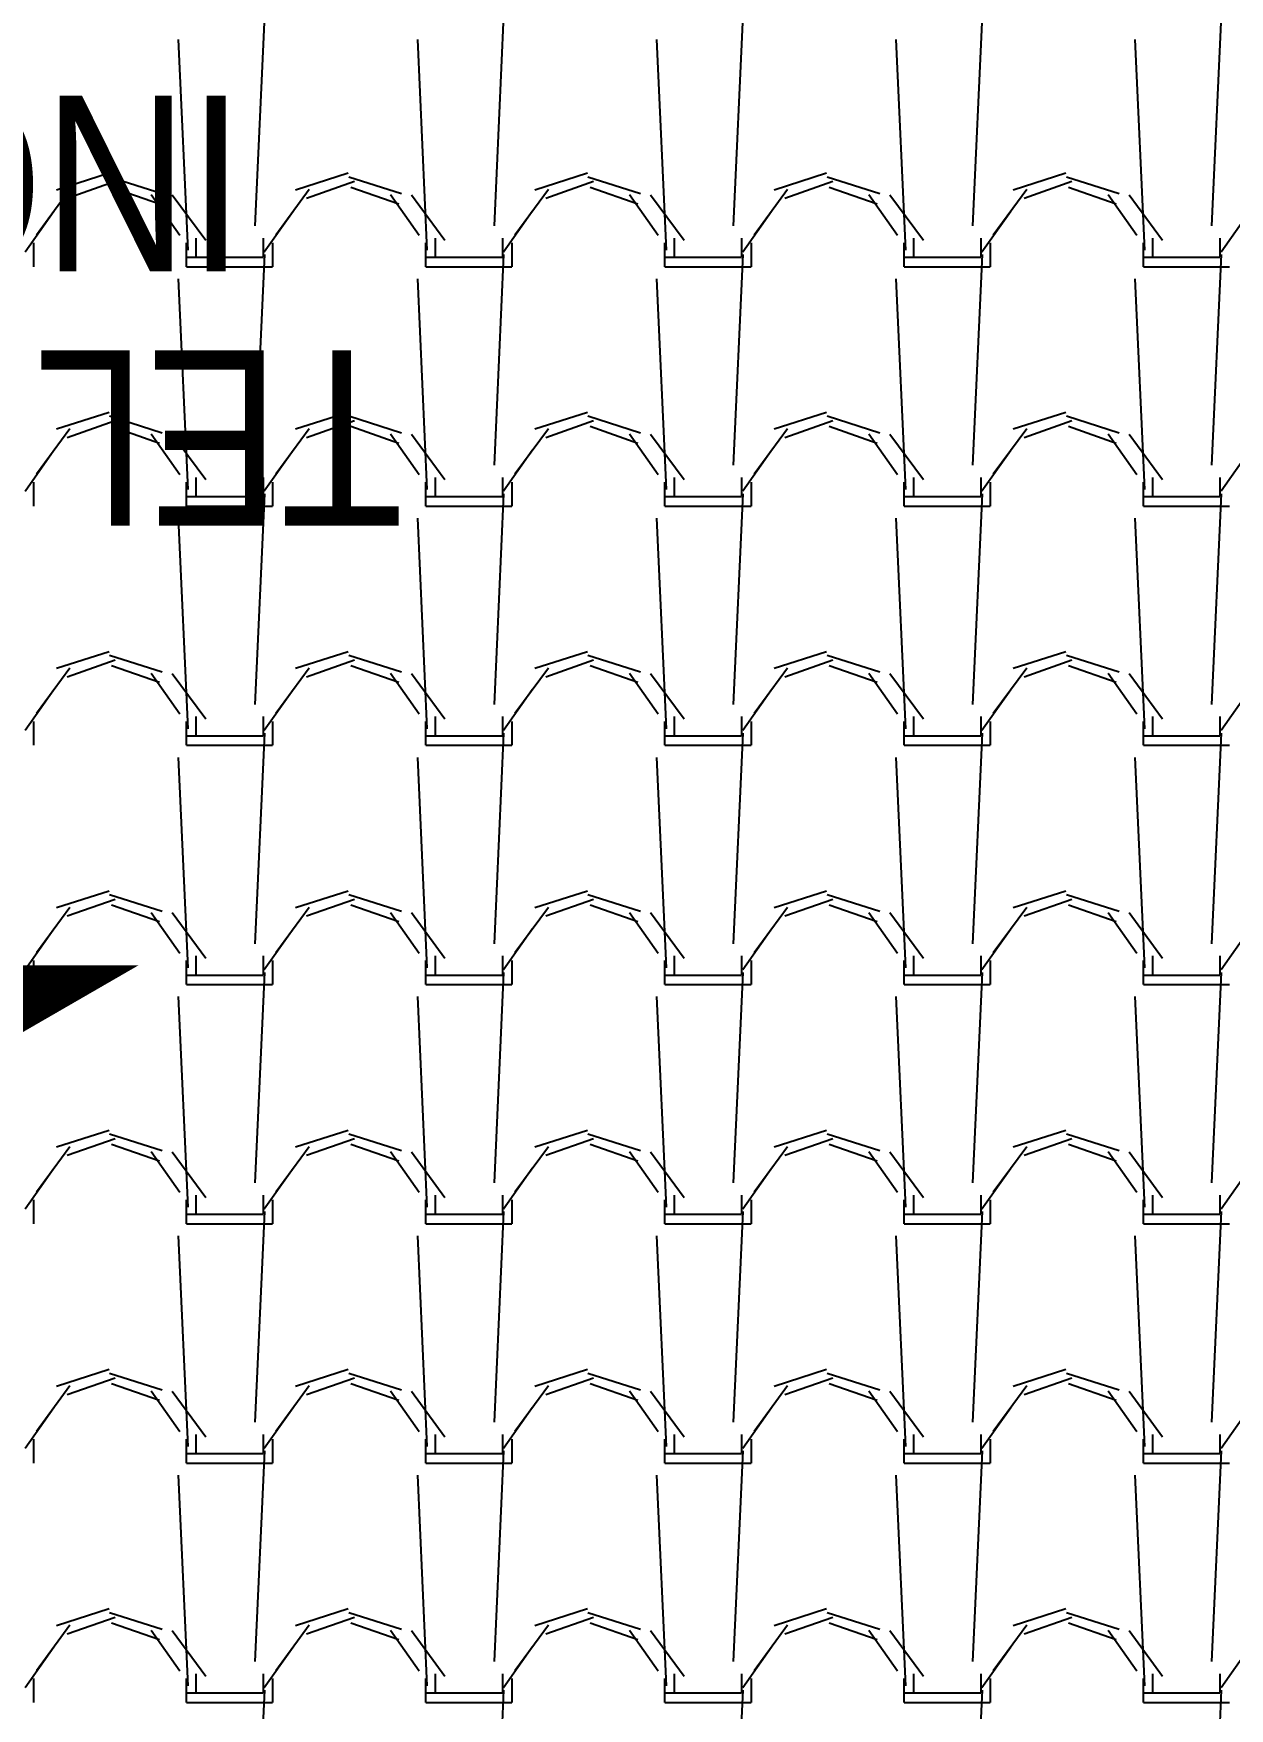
# Model space of a CAD drawing. Header units: millimetres. Extents: x 3923 to 4007, y 744 to 863.
# Drawn here: x 3936.375 to 3937.635, y 832.683 to 834.447 of the extents above; entities that cross this region are included whole.
import ezdxf
from ezdxf.enums import TextEntityAlignment as Align

# ---------------------------------------------------------------- set-up
doc = ezdxf.new("R2010")
doc.units = ezdxf.units.MM
doc.layers.add('-HIDRO', color=8, linetype='Continuous')
doc.layers.add('E-txt-g', color=3, linetype='Continuous')
doc.layers.add('E-Txt-W', color=7, linetype='Continuous', lineweight=20)
doc.styles.add('F2', font='ARIALN.TTF')
doc.styles.add('REG60', font='romans.shx', dxfattribs={"width": 0.8, "height": 0.15})
doc.styles.add('REG80', font='romans.shx', dxfattribs={"width": 0.8, "height": 0.2})

# ---------------------------------------------------------------- blocks, each defined once
blk = doc.blocks.new('Seta')
at = {"color": 2, "const_width": 2}
blk.add_lwpolyline([(10, 15), (10, 25.981), (25, 0), (10, -25.981), (10, -15), (0, -15), (0, 15)], close=True, dxfattribs=at)
blk = doc.blocks.new('TXT-AMB75')
at = {"layer": 'E-txt-g', "style": 'REG80', "width": 0.8, "flags": 8}
blk.add_attdef('TXT', text='', height=0.2, dxfattribs=at).set_placement((0.0055, 0.2964), align=Align.CENTER)
at = {"layer": 'E-Txt-W', "style": 'REG60', "width": 0.8, "flags": 8}
blk.add_attdef('TXT', text='', height=0.15, dxfattribs=at).set_placement((0.0055, 0.0271), align=Align.CENTER)

msp = doc.modelspace()

# ---------------------------------------------------------------- linework, layer by layer
at = {"layer": '-HIDRO', "linetype": 'Continuous'}
for p, q in [((3936.609, 834.2447), (3936.6191, 834.4665)), ((3936.861, 834.2447), (3936.8711, 834.4665)), ((3937.113, 834.2447), (3937.1231, 834.4665)), ((3937.365, 834.2447), (3937.3751, 834.4665)), ((3937.617, 834.2447), (3937.6271, 834.4665)), ((3936.5383, 834.2191), (3936.5282, 834.4409)), ((3936.7903, 834.2191), (3936.7802, 834.4409)), ((3937.0423, 834.2191), (3937.0322, 834.4409)), ((3937.2943, 834.2191), (3937.2842, 834.4409)), ((3937.5463, 834.2191), (3937.5362, 834.4409)), ((3936.455, 834.3001), (3936.3996, 834.2824)), ((3936.4615, 834.2912), (3936.4111, 834.2735)), ((3936.5111, 834.2785), (3936.4556, 834.2961)), ((3936.5082, 834.2676), (3936.4578, 834.2852)), ((3936.707, 834.3001), (3936.6516, 834.2824)), ((3936.7135, 834.2912), (3936.6631, 834.2735)), ((3936.7631, 834.2785), (3936.7076, 834.2961)), ((3936.7602, 834.2676), (3936.7098, 834.2852)), ((3936.959, 834.3001), (3936.9036, 834.2824)), ((3936.9655, 834.2912), (3936.9151, 834.2735)), ((3937.0151, 834.2785), (3936.9596, 834.2961)), ((3937.0122, 834.2676), (3936.9618, 834.2852)), ((3937.211, 834.3001), (3937.1556, 834.2824)), ((3937.2175, 834.2912), (3937.1671, 834.2735)), ((3937.2671, 834.2785), (3937.2116, 834.2961)), ((3937.2642, 834.2676), (3937.2138, 834.2852)), ((3937.4631, 834.3001), (3937.4076, 834.2824)), ((3937.4695, 834.2912), (3937.4191, 834.2735)), ((3937.5191, 834.2785), (3937.4636, 834.2961)), ((3937.5162, 834.2676), (3937.4658, 834.2852)), ((3936.4139, 834.2829), (3936.3786, 834.235)), ((3936.5297, 834.2345), (3936.4995, 834.2773)), ((3936.5569, 834.2291), (3936.5216, 834.277)), ((3936.6659, 834.2829), (3936.6306, 834.235)), ((3936.7817, 834.2345), (3936.7515, 834.2773)), ((3936.8089, 834.2291), (3936.7736, 834.277)), ((3936.9179, 834.2829), (3936.8826, 834.235)), ((3937.0337, 834.2345), (3937.0035, 834.2773)), ((3937.0609, 834.2291), (3937.0256, 834.277)), ((3937.1699, 834.2829), (3937.1346, 834.235)), ((3937.2857, 834.2345), (3937.2555, 834.2773)), ((3937.3129, 834.2291), (3937.2776, 834.277)), ((3937.4219, 834.2829), (3937.3866, 834.235)), ((3937.5377, 834.2345), (3937.5075, 834.2773)), ((3937.5649, 834.2291), (3937.5296, 834.277)), ((3936.3969, 834.2599), (3936.3666, 834.217)), ((3936.6489, 834.2599), (3936.6186, 834.217)), ((3936.9009, 834.2599), (3936.8706, 834.2171)), ((3937.1529, 834.2599), (3937.1226, 834.2171)), ((3937.4049, 834.2599), (3937.3746, 834.2171)), ((3937.6569, 834.2599), (3937.6266, 834.2171)), ((3936.5468, 834.2117), (3936.5468, 834.2318)), ((3936.6174, 834.2318), (3936.6174, 834.2117)), ((3936.7988, 834.2117), (3936.7988, 834.2318)), ((3936.8694, 834.2318), (3936.8694, 834.2117)), ((3937.0508, 834.2117), (3937.0508, 834.2318)), ((3937.1214, 834.2318), (3937.1214, 834.2117)), ((3937.3028, 834.2117), (3937.3028, 834.2318)), ((3937.3734, 834.2318), (3937.3734, 834.2117)), ((3937.5548, 834.2117), (3937.5548, 834.2318)), ((3937.6254, 834.2318), (3937.6254, 834.2117)), ((3936.3754, 834.2268), (3936.3754, 834.2016)), ((3936.5367, 834.2016), (3936.5367, 834.2268)), ((3936.609, 833.9927), (3936.6191, 834.2145)), ((3936.6274, 834.2268), (3936.6274, 834.2016)), ((3936.7887, 834.2016), (3936.7887, 834.2268)), ((3936.861, 833.9927), (3936.8711, 834.2145)), ((3936.8794, 834.2268), (3936.8794, 834.2016)), ((3937.0407, 834.2016), (3937.0407, 834.2268)), ((3937.113, 833.9927), (3937.1231, 834.2145)), ((3937.1314, 834.2268), (3937.1314, 834.2016)), ((3937.2927, 834.2016), (3937.2927, 834.2268)), ((3937.365, 833.9927), (3937.3751, 834.2145)), ((3937.3834, 834.2268), (3937.3834, 834.2016)), ((3937.5447, 834.2016), (3937.5447, 834.2268)), ((3937.617, 833.9927), (3937.6271, 834.2145)), ((3936.5367, 834.2117), (3936.5468, 834.2117)), ((3936.5367, 834.2016), (3936.5468, 834.2016)), ((3936.5468, 834.2117), (3936.6174, 834.2117)), ((3936.5468, 834.2016), (3936.6274, 834.2016)), ((3936.7887, 834.2117), (3936.7988, 834.2117)), ((3936.7887, 834.2016), (3936.7988, 834.2016)), ((3936.7988, 834.2117), (3936.8694, 834.2117)), ((3936.7988, 834.2016), (3936.8794, 834.2016)), ((3937.0407, 834.2117), (3937.0508, 834.2117)), ((3937.0407, 834.2016), (3937.0508, 834.2016)), ((3937.0508, 834.2117), (3937.1214, 834.2117)), ((3937.0508, 834.2016), (3937.1314, 834.2016)), ((3937.2927, 834.2117), (3937.3028, 834.2117)), ((3937.2927, 834.2016), (3937.3028, 834.2016)), ((3937.3028, 834.2117), (3937.3734, 834.2117)), ((3937.3028, 834.2016), (3937.3834, 834.2016)), ((3937.5447, 834.2117), (3937.5548, 834.2117)), ((3937.5447, 834.2016), (3937.5548, 834.2016)), ((3937.5548, 834.2117), (3937.6254, 834.2117)), ((3937.5548, 834.2016), (3937.6354, 834.2016)), ((3936.5383, 833.9671), (3936.5282, 834.1889)), ((3936.7903, 833.9671), (3936.7802, 834.1889)), ((3937.0423, 833.9671), (3937.0322, 834.1889)), ((3937.2943, 833.9671), (3937.2842, 834.1889)), ((3937.5463, 833.9671), (3937.5362, 834.1889)), ((3936.455, 834.0481), (3936.3996, 834.0304)), ((3936.4615, 834.0392), (3936.4111, 834.0215)), ((3936.5111, 834.0265), (3936.4556, 834.0441)), ((3936.707, 834.0481), (3936.6516, 834.0304)), ((3936.7135, 834.0392), (3936.6631, 834.0215)), ((3936.7631, 834.0265), (3936.7076, 834.0441)), ((3936.959, 834.0481), (3936.9036, 834.0304)), ((3936.9655, 834.0392), (3936.9151, 834.0215)), ((3937.0151, 834.0265), (3936.9596, 834.0441)), ((3937.211, 834.0481), (3937.1556, 834.0304)), ((3937.2175, 834.0392), (3937.1671, 834.0215)), ((3937.2671, 834.0265), (3937.2116, 834.0441)), ((3937.4631, 834.0481), (3937.4076, 834.0304)), ((3937.4695, 834.0392), (3937.4191, 834.0215)), ((3937.5191, 834.0265), (3937.4636, 834.0441)), ((3936.4139, 834.0309), (3936.3786, 833.983)), ((3936.5082, 834.0156), (3936.4578, 834.0332)), ((3936.5297, 833.9825), (3936.4995, 834.0253)), ((3936.5569, 833.9771), (3936.5216, 834.025)), ((3936.6659, 834.0309), (3936.6306, 833.983)), ((3936.7602, 834.0156), (3936.7098, 834.0332)), ((3936.7817, 833.9825), (3936.7515, 834.0253)), ((3936.8089, 833.9771), (3936.7736, 834.025)), ((3936.9179, 834.0309), (3936.8826, 833.983)), ((3937.0122, 834.0156), (3936.9618, 834.0332)), ((3937.0337, 833.9825), (3937.0035, 834.0253)), ((3937.0609, 833.9771), (3937.0256, 834.025)), ((3937.1699, 834.0309), (3937.1346, 833.983)), ((3937.2642, 834.0156), (3937.2138, 834.0332)), ((3937.2857, 833.9825), (3937.2555, 834.0253)), ((3937.3129, 833.9771), (3937.2776, 834.025)), ((3937.4219, 834.0309), (3937.3866, 833.983)), ((3937.5162, 834.0156), (3937.4658, 834.0332)), ((3937.5377, 833.9825), (3937.5075, 834.0253)), ((3937.5649, 833.9771), (3937.5296, 834.025)), ((3936.3969, 834.0079), (3936.3666, 833.965)), ((3936.6489, 834.0079), (3936.6186, 833.9651)), ((3936.9009, 834.0079), (3936.8706, 833.9651)), ((3937.1529, 834.0079), (3937.1226, 833.9651)), ((3937.4049, 834.0079), (3937.3746, 833.9651)), ((3937.6569, 834.0079), (3937.6266, 833.9651)), ((3936.3754, 833.9748), (3936.3754, 833.9496)), ((3936.5367, 833.9496), (3936.5367, 833.9748)), ((3936.5468, 833.9597), (3936.5468, 833.9798)), ((3936.6174, 833.9798), (3936.6174, 833.9597)), ((3936.6274, 833.9748), (3936.6274, 833.9496)), ((3936.7887, 833.9496), (3936.7887, 833.9748)), ((3936.7988, 833.9597), (3936.7988, 833.9798)), ((3936.8694, 833.9798), (3936.8694, 833.9597)), ((3936.8794, 833.9748), (3936.8794, 833.9496)), ((3937.0407, 833.9496), (3937.0407, 833.9748)), ((3937.0508, 833.9597), (3937.0508, 833.9798)), ((3937.1214, 833.9798), (3937.1214, 833.9597)), ((3937.1314, 833.9748), (3937.1314, 833.9496)), ((3937.2927, 833.9496), (3937.2927, 833.9748)), ((3937.3028, 833.9597), (3937.3028, 833.9798)), ((3937.3734, 833.9798), (3937.3734, 833.9597)), ((3937.3834, 833.9748), (3937.3834, 833.9496)), ((3937.5447, 833.9496), (3937.5447, 833.9748)), ((3937.5548, 833.9597), (3937.5548, 833.9798)), ((3937.6254, 833.9798), (3937.6254, 833.9597)), ((3936.5367, 833.9597), (3936.5468, 833.9597)), ((3936.5367, 833.9496), (3936.5468, 833.9496)), ((3936.5468, 833.9597), (3936.6174, 833.9597)), ((3936.5468, 833.9496), (3936.6274, 833.9496)), ((3936.609, 833.7407), (3936.6191, 833.9625)), ((3936.7887, 833.9597), (3936.7988, 833.9597)), ((3936.7887, 833.9496), (3936.7988, 833.9496)), ((3936.7988, 833.9597), (3936.8694, 833.9597)), ((3936.7988, 833.9496), (3936.8794, 833.9496)), ((3936.861, 833.7407), (3936.8711, 833.9625)), ((3937.0407, 833.9597), (3937.0508, 833.9597)), ((3937.0407, 833.9496), (3937.0508, 833.9496)), ((3937.0508, 833.9597), (3937.1214, 833.9597)), ((3937.0508, 833.9496), (3937.1314, 833.9496)), ((3937.113, 833.7407), (3937.1231, 833.9625)), ((3937.2927, 833.9597), (3937.3028, 833.9597)), ((3937.2927, 833.9496), (3937.3028, 833.9496)), ((3937.3028, 833.9597), (3937.3734, 833.9597)), ((3937.3028, 833.9496), (3937.3834, 833.9496)), ((3937.365, 833.7407), (3937.3751, 833.9625)), ((3937.5447, 833.9597), (3937.5548, 833.9597)), ((3937.5447, 833.9496), (3937.5548, 833.9496)), ((3937.5548, 833.9597), (3937.6254, 833.9597)), ((3937.5548, 833.9496), (3937.6354, 833.9496)), ((3937.617, 833.7407), (3937.6271, 833.9625)), ((3936.5383, 833.7151), (3936.5282, 833.9369)), ((3936.7903, 833.7151), (3936.7802, 833.9369)), ((3937.0423, 833.7151), (3937.0322, 833.9369)), ((3937.2943, 833.7151), (3937.2842, 833.9369)), ((3937.5463, 833.7151), (3937.5362, 833.9369)), ((3936.455, 833.7961), (3936.3996, 833.7784)), ((3936.5111, 833.7745), (3936.4556, 833.7921)), ((3936.707, 833.7961), (3936.6516, 833.7784)), ((3936.7631, 833.7745), (3936.7076, 833.7921)), ((3936.959, 833.7961), (3936.9036, 833.7784)), ((3937.0151, 833.7745), (3936.9596, 833.7921)), ((3937.211, 833.7961), (3937.1556, 833.7784)), ((3937.2671, 833.7745), (3937.2116, 833.7921)), ((3937.4631, 833.7961), (3937.4076, 833.7784)), ((3937.5191, 833.7745), (3937.4636, 833.7921)), ((3936.4139, 833.7789), (3936.3786, 833.731)), ((3936.4615, 833.7872), (3936.4111, 833.7695)), ((3936.5082, 833.7636), (3936.4578, 833.7812)), ((3936.5297, 833.7305), (3936.4995, 833.7733)), ((3936.5569, 833.7251), (3936.5216, 833.773)), ((3936.6659, 833.7789), (3936.6306, 833.731)), ((3936.7135, 833.7872), (3936.6631, 833.7695)), ((3936.7602, 833.7636), (3936.7098, 833.7812)), ((3936.7817, 833.7305), (3936.7515, 833.7733)), ((3936.8089, 833.7251), (3936.7736, 833.773)), ((3936.9179, 833.7789), (3936.8826, 833.731)), ((3936.9655, 833.7872), (3936.9151, 833.7695)), ((3937.0122, 833.7636), (3936.9618, 833.7812)), ((3937.0337, 833.7305), (3937.0035, 833.7733)), ((3937.0609, 833.7251), (3937.0256, 833.773)), ((3937.1699, 833.7789), (3937.1346, 833.731)), ((3937.2175, 833.7872), (3937.1671, 833.7695)), ((3937.2642, 833.7636), (3937.2138, 833.7812)), ((3937.2857, 833.7305), (3937.2555, 833.7733)), ((3937.3129, 833.7251), (3937.2776, 833.773)), ((3937.4219, 833.7789), (3937.3866, 833.731)), ((3937.4695, 833.7872), (3937.4191, 833.7695)), ((3937.5162, 833.7636), (3937.4658, 833.7812)), ((3937.5377, 833.7305), (3937.5075, 833.7733)), ((3937.5649, 833.7251), (3937.5296, 833.773)), ((3936.3969, 833.7559), (3936.3666, 833.7131)), ((3936.6489, 833.7559), (3936.6186, 833.7131)), ((3936.9009, 833.7559), (3936.8706, 833.7131)), ((3937.1529, 833.7559), (3937.1226, 833.7131)), ((3937.4049, 833.7559), (3937.3746, 833.7131)), ((3937.6569, 833.7559), (3937.6266, 833.7131)), ((3936.3754, 833.7228), (3936.3754, 833.6976)), ((3936.5367, 833.6976), (3936.5367, 833.7228)), ((3936.5468, 833.7077), (3936.5468, 833.7278)), ((3936.6174, 833.7278), (3936.6174, 833.7077)), ((3936.6274, 833.7228), (3936.6274, 833.6976)), ((3936.7887, 833.6976), (3936.7887, 833.7228)), ((3936.7988, 833.7077), (3936.7988, 833.7278)), ((3936.8694, 833.7278), (3936.8694, 833.7077)), ((3936.8794, 833.7228), (3936.8794, 833.6976)), ((3937.0407, 833.6976), (3937.0407, 833.7228)), ((3937.0508, 833.7077), (3937.0508, 833.7278)), ((3937.1214, 833.7278), (3937.1214, 833.7077)), ((3937.1314, 833.7228), (3937.1314, 833.6976)), ((3937.2927, 833.6976), (3937.2927, 833.7228)), ((3937.3028, 833.7077), (3937.3028, 833.7278)), ((3937.3734, 833.7278), (3937.3734, 833.7077)), ((3937.3834, 833.7228), (3937.3834, 833.6976)), ((3937.5447, 833.6976), (3937.5447, 833.7228)), ((3937.5548, 833.7077), (3937.5548, 833.7278)), ((3937.6254, 833.7278), (3937.6254, 833.7077)), ((3936.5367, 833.7077), (3936.5468, 833.7077)), ((3936.5468, 833.7077), (3936.6174, 833.7077)), ((3936.609, 833.4887), (3936.6191, 833.7105)), ((3936.7887, 833.7077), (3936.7988, 833.7077)), ((3936.7988, 833.7077), (3936.8694, 833.7077)), ((3936.861, 833.4887), (3936.8711, 833.7105)), ((3937.0407, 833.7077), (3937.0508, 833.7077)), ((3937.0508, 833.7077), (3937.1214, 833.7077)), ((3937.113, 833.4887), (3937.1231, 833.7105)), ((3937.2927, 833.7077), (3937.3028, 833.7077)), ((3937.3028, 833.7077), (3937.3734, 833.7077)), ((3937.365, 833.4887), (3937.3751, 833.7105)), ((3937.5447, 833.7077), (3937.5548, 833.7077)), ((3937.5548, 833.7077), (3937.6254, 833.7077)), ((3937.617, 833.4887), (3937.6271, 833.7105)), ((3936.5383, 833.4631), (3936.5282, 833.6849)), ((3936.5367, 833.6976), (3936.5468, 833.6976)), ((3936.5468, 833.6976), (3936.6274, 833.6976)), ((3936.7903, 833.4631), (3936.7802, 833.6849)), ((3936.7887, 833.6976), (3936.7988, 833.6976)), ((3936.7988, 833.6976), (3936.8794, 833.6976)), ((3937.0423, 833.4631), (3937.0322, 833.6849)), ((3937.0407, 833.6976), (3937.0508, 833.6976)), ((3937.0508, 833.6976), (3937.1314, 833.6976)), ((3937.2943, 833.4631), (3937.2842, 833.6849)), ((3937.2927, 833.6976), (3937.3028, 833.6976)), ((3937.3028, 833.6976), (3937.3834, 833.6976)), ((3937.5463, 833.4631), (3937.5362, 833.6849)), ((3937.5447, 833.6976), (3937.5548, 833.6976)), ((3937.5548, 833.6976), (3937.6354, 833.6976)), ((3936.455, 833.5441), (3936.3996, 833.5264)), ((3936.707, 833.5441), (3936.6516, 833.5264)), ((3936.959, 833.5441), (3936.9036, 833.5264)), ((3937.211, 833.5441), (3937.1556, 833.5264)), ((3937.4631, 833.5441), (3937.4076, 833.5264)), ((3936.4139, 833.5269), (3936.3786, 833.479)), ((3936.4615, 833.5352), (3936.4111, 833.5175)), ((3936.5111, 833.5225), (3936.4556, 833.5401)), ((3936.5082, 833.5116), (3936.4578, 833.5292)), ((3936.6659, 833.5269), (3936.6306, 833.479)), ((3936.7135, 833.5352), (3936.6631, 833.5175)), ((3936.7631, 833.5225), (3936.7076, 833.5401)), ((3936.7602, 833.5116), (3936.7098, 833.5292)), ((3936.9179, 833.5269), (3936.8826, 833.479)), ((3936.9655, 833.5352), (3936.9151, 833.5175)), ((3937.0151, 833.5225), (3936.9596, 833.5401)), ((3937.0122, 833.5116), (3936.9618, 833.5292)), ((3937.1699, 833.5269), (3937.1346, 833.479)), ((3937.2175, 833.5352), (3937.1671, 833.5175)), ((3937.2671, 833.5225), (3937.2116, 833.5401)), ((3937.2642, 833.5116), (3937.2138, 833.5292)), ((3937.4219, 833.5269), (3937.3866, 833.479)), ((3937.4695, 833.5352), (3937.4191, 833.5175)), ((3937.5191, 833.5225), (3937.4636, 833.5401)), ((3937.5162, 833.5116), (3937.4658, 833.5292)), ((3936.5297, 833.4785), (3936.4995, 833.5213)), ((3936.5569, 833.4731), (3936.5216, 833.521)), ((3936.7817, 833.4785), (3936.7515, 833.5213)), ((3936.8089, 833.4731), (3936.7736, 833.521)), ((3937.0337, 833.4785), (3937.0035, 833.5213)), ((3937.0609, 833.4731), (3937.0256, 833.521)), ((3937.2857, 833.4785), (3937.2555, 833.5213)), ((3937.3129, 833.4731), (3937.2776, 833.521)), ((3937.5377, 833.4785), (3937.5075, 833.5213)), ((3937.5649, 833.4731), (3937.5296, 833.521)), ((3936.3969, 833.5039), (3936.3666, 833.4611)), ((3936.6489, 833.5039), (3936.6186, 833.4611)), ((3936.9009, 833.5039), (3936.8706, 833.4611)), ((3937.1529, 833.5039), (3937.1226, 833.4611)), ((3937.4049, 833.5039), (3937.3746, 833.4611)), ((3937.6569, 833.5039), (3937.6266, 833.4611)), ((3936.5468, 833.4557), (3936.5468, 833.4758)), ((3936.6174, 833.4758), (3936.6174, 833.4557)), ((3936.7988, 833.4557), (3936.7988, 833.4758)), ((3936.8694, 833.4758), (3936.8694, 833.4557)), ((3937.0508, 833.4557), (3937.0508, 833.4758)), ((3937.1214, 833.4758), (3937.1214, 833.4557)), ((3937.3028, 833.4557), (3937.3028, 833.4758)), ((3937.3734, 833.4758), (3937.3734, 833.4557)), ((3937.5548, 833.4557), (3937.5548, 833.4758)), ((3937.6254, 833.4758), (3937.6254, 833.4557)), ((3936.3754, 833.4708), (3936.3754, 833.4456)), ((3936.5367, 833.4456), (3936.5367, 833.4708)), ((3936.5367, 833.4557), (3936.5468, 833.4557)), ((3936.5468, 833.4557), (3936.6174, 833.4557)), ((3936.609, 833.2367), (3936.6191, 833.4585)), ((3936.6274, 833.4708), (3936.6274, 833.4456)), ((3936.7887, 833.4456), (3936.7887, 833.4708)), ((3936.7887, 833.4557), (3936.7988, 833.4557)), ((3936.7988, 833.4557), (3936.8694, 833.4557)), ((3936.861, 833.2367), (3936.8711, 833.4585)), ((3936.8794, 833.4708), (3936.8794, 833.4456)), ((3937.0407, 833.4456), (3937.0407, 833.4708)), ((3937.0407, 833.4557), (3937.0508, 833.4557)), ((3937.0508, 833.4557), (3937.1214, 833.4557)), ((3937.113, 833.2367), (3937.1231, 833.4585)), ((3937.1314, 833.4708), (3937.1314, 833.4456)), ((3937.2927, 833.4456), (3937.2927, 833.4708)), ((3937.2927, 833.4557), (3937.3028, 833.4557)), ((3937.3028, 833.4557), (3937.3734, 833.4557)), ((3937.365, 833.2367), (3937.3751, 833.4585)), ((3937.3834, 833.4708), (3937.3834, 833.4456)), ((3937.5447, 833.4456), (3937.5447, 833.4708)), ((3937.5447, 833.4557), (3937.5548, 833.4557)), ((3937.5548, 833.4557), (3937.6254, 833.4557)), ((3937.617, 833.2367), (3937.6271, 833.4585)), ((3936.5367, 833.4456), (3936.5468, 833.4456)), ((3936.5468, 833.4456), (3936.6274, 833.4456)), ((3936.7887, 833.4456), (3936.7988, 833.4456)), ((3936.7988, 833.4456), (3936.8794, 833.4456)), ((3937.0407, 833.4456), (3937.0508, 833.4456)), ((3937.0508, 833.4456), (3937.1314, 833.4456)), ((3937.2927, 833.4456), (3937.3028, 833.4456)), ((3937.3028, 833.4456), (3937.3834, 833.4456)), ((3937.5447, 833.4456), (3937.5548, 833.4456)), ((3937.5548, 833.4456), (3937.6354, 833.4456)), ((3936.5383, 833.2111), (3936.5282, 833.4329)), ((3936.7903, 833.2111), (3936.7802, 833.4329)), ((3937.0423, 833.2111), (3937.0322, 833.4329)), ((3937.2943, 833.2111), (3937.2842, 833.4329)), ((3937.5463, 833.2111), (3937.5362, 833.4329)), ((3936.455, 833.2921), (3936.3996, 833.2744)), ((3936.4615, 833.2832), (3936.4111, 833.2655)), ((3936.5111, 833.2705), (3936.4556, 833.2881)), ((3936.707, 833.2921), (3936.6516, 833.2744)), ((3936.7135, 833.2832), (3936.6631, 833.2655)), ((3936.7631, 833.2705), (3936.7076, 833.2881)), ((3936.959, 833.2921), (3936.9036, 833.2744)), ((3936.9655, 833.2832), (3936.9151, 833.2655)), ((3937.0151, 833.2705), (3936.9596, 833.2881)), ((3937.211, 833.2921), (3937.1556, 833.2744)), ((3937.2175, 833.2832), (3937.1671, 833.2655)), ((3937.2671, 833.2705), (3937.2116, 833.2881)), ((3937.4631, 833.2921), (3937.4076, 833.2744)), ((3937.4695, 833.2832), (3937.4191, 833.2655)), ((3937.5191, 833.2705), (3937.4636, 833.2881)), ((3936.4139, 833.2749), (3936.3786, 833.227)), ((3936.5082, 833.2596), (3936.4578, 833.2772)), ((3936.5297, 833.2265), (3936.4995, 833.2693)), ((3936.5569, 833.2211), (3936.5216, 833.269)), ((3936.6659, 833.2749), (3936.6306, 833.227)), ((3936.7602, 833.2596), (3936.7098, 833.2772)), ((3936.7817, 833.2265), (3936.7515, 833.2693)), ((3936.8089, 833.2211), (3936.7736, 833.269)), ((3936.9179, 833.2749), (3936.8826, 833.227)), ((3937.0122, 833.2596), (3936.9618, 833.2772)), ((3937.0337, 833.2265), (3937.0035, 833.2693)), ((3937.0609, 833.2211), (3937.0256, 833.269)), ((3937.1699, 833.2749), (3937.1346, 833.227)), ((3937.2642, 833.2596), (3937.2138, 833.2772)), ((3937.2857, 833.2265), (3937.2555, 833.2693)), ((3937.3129, 833.2211), (3937.2776, 833.269)), ((3937.4219, 833.2749), (3937.3866, 833.227)), ((3937.5162, 833.2596), (3937.4658, 833.2772)), ((3937.5377, 833.2265), (3937.5075, 833.2693)), ((3937.5649, 833.2211), (3937.5296, 833.269)), ((3936.3969, 833.2519), (3936.3666, 833.2091)), ((3936.6489, 833.2519), (3936.6186, 833.2091)), ((3936.9009, 833.2519), (3936.8706, 833.2091)), ((3937.1529, 833.2519), (3937.1226, 833.2091)), ((3937.4049, 833.2519), (3937.3746, 833.2091)), ((3937.6569, 833.2519), (3937.6266, 833.2091)), ((3936.3754, 833.2188), (3936.3754, 833.1936)), ((3936.5367, 833.1936), (3936.5367, 833.2188)), ((3936.5468, 833.2037), (3936.5468, 833.2238)), ((3936.6174, 833.2238), (3936.6174, 833.2037)), ((3936.6274, 833.2188), (3936.6274, 833.1936)), ((3936.7887, 833.1936), (3936.7887, 833.2188)), ((3936.7988, 833.2037), (3936.7988, 833.2238)), ((3936.8694, 833.2238), (3936.8694, 833.2037)), ((3936.8794, 833.2188), (3936.8794, 833.1936)), ((3937.0407, 833.1936), (3937.0407, 833.2188)), ((3937.0508, 833.2037), (3937.0508, 833.2238)), ((3937.1214, 833.2238), (3937.1214, 833.2037)), ((3937.1314, 833.2188), (3937.1314, 833.1936)), ((3937.2927, 833.1936), (3937.2927, 833.2188)), ((3937.3028, 833.2037), (3937.3028, 833.2238)), ((3937.3734, 833.2238), (3937.3734, 833.2037)), ((3937.3834, 833.2188), (3937.3834, 833.1936)), ((3937.5447, 833.1936), (3937.5447, 833.2188)), ((3937.5548, 833.2037), (3937.5548, 833.2238)), ((3937.6254, 833.2238), (3937.6254, 833.2037)), ((3936.5367, 833.2037), (3936.5468, 833.2037)), ((3936.5367, 833.1936), (3936.5468, 833.1936)), ((3936.5468, 833.2037), (3936.6174, 833.2037)), ((3936.5468, 833.1936), (3936.6274, 833.1936)), ((3936.609, 832.9847), (3936.6191, 833.2065)), ((3936.7887, 833.2037), (3936.7988, 833.2037)), ((3936.7887, 833.1936), (3936.7988, 833.1936)), ((3936.7988, 833.2037), (3936.8694, 833.2037)), ((3936.7988, 833.1936), (3936.8794, 833.1936)), ((3936.861, 832.9847), (3936.8711, 833.2065)), ((3937.0407, 833.2037), (3937.0508, 833.2037)), ((3937.0407, 833.1936), (3937.0508, 833.1936)), ((3937.0508, 833.2037), (3937.1214, 833.2037)), ((3937.0508, 833.1936), (3937.1314, 833.1936)), ((3937.113, 832.9847), (3937.1231, 833.2065)), ((3937.2927, 833.2037), (3937.3028, 833.2037)), ((3937.2927, 833.1936), (3937.3028, 833.1936)), ((3937.3028, 833.2037), (3937.3734, 833.2037)), ((3937.3028, 833.1936), (3937.3834, 833.1936)), ((3937.365, 832.9847), (3937.3751, 833.2065)), ((3937.5447, 833.2037), (3937.5548, 833.2037)), ((3937.5447, 833.1936), (3937.5548, 833.1936)), ((3937.5548, 833.2037), (3937.6254, 833.2037)), ((3937.5548, 833.1936), (3937.6354, 833.1936)), ((3937.617, 832.9847), (3937.6271, 833.2065)), ((3936.5383, 832.9591), (3936.5282, 833.1809)), ((3936.7903, 832.9591), (3936.7802, 833.1809)), ((3937.0423, 832.9591), (3937.0322, 833.1809)), ((3937.2943, 832.9591), (3937.2842, 833.1809)), ((3937.5463, 832.9591), (3937.5362, 833.1809)), ((3936.455, 833.0401), (3936.3996, 833.0224)), ((3936.5111, 833.0185), (3936.4556, 833.0361)), ((3936.707, 833.0401), (3936.6516, 833.0224)), ((3936.7631, 833.0185), (3936.7076, 833.0361)), ((3936.959, 833.0401), (3936.9036, 833.0224)), ((3937.0151, 833.0185), (3936.9596, 833.0361)), ((3937.211, 833.0401), (3937.1556, 833.0224)), ((3937.2671, 833.0185), (3937.2116, 833.0361)), ((3937.4631, 833.0401), (3937.4076, 833.0224)), ((3937.5191, 833.0185), (3937.4636, 833.0361)), ((3936.4139, 833.0229), (3936.3786, 832.975)), ((3936.4615, 833.0312), (3936.4111, 833.0135)), ((3936.5082, 833.0076), (3936.4578, 833.0252)), ((3936.5297, 832.9745), (3936.4995, 833.0173)), ((3936.5569, 832.9691), (3936.5216, 833.017)), ((3936.6659, 833.0229), (3936.6306, 832.975)), ((3936.7135, 833.0312), (3936.6631, 833.0135)), ((3936.7602, 833.0076), (3936.7098, 833.0252)), ((3936.7817, 832.9745), (3936.7515, 833.0173)), ((3936.8089, 832.9691), (3936.7736, 833.017)), ((3936.9179, 833.0229), (3936.8826, 832.975)), ((3936.9655, 833.0312), (3936.9151, 833.0135)), ((3937.0122, 833.0076), (3936.9618, 833.0252)), ((3937.0337, 832.9745), (3937.0035, 833.0173)), ((3937.0609, 832.9691), (3937.0256, 833.017)), ((3937.1699, 833.0229), (3937.1346, 832.975)), ((3937.2175, 833.0312), (3937.1671, 833.0135)), ((3937.2642, 833.0076), (3937.2138, 833.0252)), ((3937.2857, 832.9745), (3937.2555, 833.0173)), ((3937.3129, 832.9691), (3937.2776, 833.017)), ((3937.4219, 833.0229), (3937.3866, 832.975)), ((3937.4695, 833.0312), (3937.4191, 833.0135)), ((3937.5162, 833.0076), (3937.4658, 833.0252)), ((3937.5377, 832.9745), (3937.5075, 833.0173)), ((3937.5649, 832.9691), (3937.5296, 833.017)), ((3936.3969, 832.9999), (3936.3666, 832.9571)), ((3936.6489, 832.9999), (3936.6186, 832.9571)), ((3936.9009, 832.9999), (3936.8706, 832.9571)), ((3937.1529, 832.9999), (3937.1226, 832.9571)), ((3937.4049, 832.9999), (3937.3746, 832.9571)), ((3937.6569, 832.9999), (3937.6266, 832.9571)), ((3936.3754, 832.9668), (3936.3754, 832.9416)), ((3936.5367, 832.9416), (3936.5367, 832.9668)), ((3936.5468, 832.9517), (3936.5468, 832.9718)), ((3936.6174, 832.9718), (3936.6174, 832.9517)), ((3936.6274, 832.9668), (3936.6274, 832.9416)), ((3936.7887, 832.9416), (3936.7887, 832.9668)), ((3936.7988, 832.9517), (3936.7988, 832.9718)), ((3936.8694, 832.9718), (3936.8694, 832.9517)), ((3936.8794, 832.9668), (3936.8794, 832.9416)), ((3937.0407, 832.9416), (3937.0407, 832.9668)), ((3937.0508, 832.9517), (3937.0508, 832.9718)), ((3937.1214, 832.9718), (3937.1214, 832.9517)), ((3937.1314, 832.9668), (3937.1314, 832.9416)), ((3937.2927, 832.9416), (3937.2927, 832.9668)), ((3937.3028, 832.9517), (3937.3028, 832.9718)), ((3937.3734, 832.9718), (3937.3734, 832.9517)), ((3937.3834, 832.9668), (3937.3834, 832.9416)), ((3937.5447, 832.9416), (3937.5447, 832.9668)), ((3937.5548, 832.9517), (3937.5548, 832.9718)), ((3937.6254, 832.9718), (3937.6254, 832.9517)), ((3936.5367, 832.9517), (3936.5468, 832.9517)), ((3936.5468, 832.9517), (3936.6174, 832.9517)), ((3936.609, 832.7327), (3936.6191, 832.9545)), ((3936.7887, 832.9517), (3936.7988, 832.9517)), ((3936.7988, 832.9517), (3936.8694, 832.9517)), ((3936.861, 832.7327), (3936.8711, 832.9545)), ((3937.0407, 832.9517), (3937.0508, 832.9517)), ((3937.0508, 832.9517), (3937.1214, 832.9517)), ((3937.113, 832.7327), (3937.1231, 832.9545)), ((3937.2927, 832.9517), (3937.3028, 832.9517)), ((3937.3028, 832.9517), (3937.3734, 832.9517)), ((3937.365, 832.7327), (3937.3751, 832.9545)), ((3937.5447, 832.9517), (3937.5548, 832.9517)), ((3937.5548, 832.9517), (3937.6254, 832.9517)), ((3937.617, 832.7327), (3937.6271, 832.9545)), ((3936.5383, 832.7071), (3936.5282, 832.9289)), ((3936.5367, 832.9416), (3936.5468, 832.9416)), ((3936.5468, 832.9416), (3936.6274, 832.9416)), ((3936.7903, 832.7071), (3936.7802, 832.9289)), ((3936.7887, 832.9416), (3936.7988, 832.9416)), ((3936.7988, 832.9416), (3936.8794, 832.9416)), ((3937.0423, 832.7071), (3937.0322, 832.9289)), ((3937.0407, 832.9416), (3937.0508, 832.9416)), ((3937.0508, 832.9416), (3937.1314, 832.9416)), ((3937.2943, 832.7071), (3937.2842, 832.9289)), ((3937.2927, 832.9416), (3937.3028, 832.9416)), ((3937.3028, 832.9416), (3937.3834, 832.9416)), ((3937.5463, 832.7071), (3937.5362, 832.9289)), ((3937.5447, 832.9416), (3937.5548, 832.9416)), ((3937.5548, 832.9416), (3937.6354, 832.9416)), ((3936.455, 832.7881), (3936.3996, 832.7704)), ((3936.707, 832.7881), (3936.6516, 832.7704)), ((3936.959, 832.7881), (3936.9036, 832.7704)), ((3937.211, 832.7881), (3937.1556, 832.7704)), ((3937.4631, 832.7881), (3937.4076, 832.7704)), ((3936.4139, 832.7709), (3936.3786, 832.723)), ((3936.4615, 832.7792), (3936.4111, 832.7615)), ((3936.5111, 832.7665), (3936.4556, 832.7841)), ((3936.5082, 832.7556), (3936.4578, 832.7732)), ((3936.6659, 832.7709), (3936.6306, 832.723)), ((3936.7135, 832.7792), (3936.6631, 832.7615)), ((3936.7631, 832.7665), (3936.7076, 832.7841)), ((3936.7602, 832.7556), (3936.7098, 832.7732)), ((3936.9179, 832.7709), (3936.8826, 832.723)), ((3936.9655, 832.7792), (3936.9151, 832.7615)), ((3937.0151, 832.7665), (3936.9596, 832.7841)), ((3937.0122, 832.7556), (3936.9618, 832.7732)), ((3937.1699, 832.7709), (3937.1346, 832.723)), ((3937.2175, 832.7792), (3937.1671, 832.7615)), ((3937.2671, 832.7665), (3937.2116, 832.7841)), ((3937.2642, 832.7556), (3937.2138, 832.7732)), ((3937.4219, 832.7709), (3937.3866, 832.723)), ((3937.4695, 832.7792), (3937.4191, 832.7615)), ((3937.5191, 832.7665), (3937.4636, 832.7841)), ((3937.5162, 832.7556), (3937.4658, 832.7732)), ((3936.5297, 832.7225), (3936.4994, 832.7653)), ((3936.5569, 832.7171), (3936.5216, 832.765)), ((3936.7817, 832.7225), (3936.7515, 832.7653)), ((3936.8089, 832.7171), (3936.7736, 832.765)), ((3937.0337, 832.7225), (3937.0035, 832.7653)), ((3937.0609, 832.7171), (3937.0256, 832.765)), ((3937.2857, 832.7225), (3937.2555, 832.7653)), ((3937.3129, 832.7171), (3937.2776, 832.765)), ((3937.5377, 832.7225), (3937.5075, 832.7653)), ((3937.5649, 832.7171), (3937.5296, 832.765)), ((3936.3969, 832.7479), (3936.3666, 832.7051)), ((3936.6489, 832.7479), (3936.6186, 832.7051)), ((3936.9009, 832.7479), (3936.8706, 832.7051)), ((3937.1529, 832.7479), (3937.1226, 832.7051)), ((3937.4049, 832.7479), (3937.3746, 832.7051)), ((3937.6569, 832.7479), (3937.6266, 832.7051)), ((3936.3754, 832.7148), (3936.3754, 832.6896)), ((3936.5367, 832.6896), (3936.5367, 832.7148)), ((3936.5468, 832.6997), (3936.5468, 832.7198)), ((3936.6174, 832.7198), (3936.6174, 832.6997)), ((3936.6274, 832.7148), (3936.6274, 832.6896)), ((3936.7887, 832.6896), (3936.7887, 832.7148)), ((3936.7988, 832.6997), (3936.7988, 832.7198)), ((3936.8694, 832.7198), (3936.8694, 832.6997)), ((3936.8794, 832.7148), (3936.8794, 832.6896)), ((3937.0407, 832.6896), (3937.0407, 832.7148)), ((3937.0508, 832.6997), (3937.0508, 832.7198)), ((3937.1214, 832.7198), (3937.1214, 832.6997)), ((3937.1314, 832.7148), (3937.1314, 832.6896)), ((3937.2927, 832.6896), (3937.2927, 832.7148)), ((3937.3028, 832.6997), (3937.3028, 832.7198)), ((3937.3734, 832.7198), (3937.3734, 832.6997)), ((3937.3834, 832.7148), (3937.3834, 832.6896)), ((3937.5447, 832.6896), (3937.5447, 832.7148)), ((3937.5548, 832.6997), (3937.5548, 832.7198)), ((3937.6254, 832.7198), (3937.6254, 832.6997)), ((3936.5367, 832.6997), (3936.5468, 832.6997)), ((3936.5468, 832.6997), (3936.6174, 832.6997)), ((3936.609, 832.4807), (3936.6191, 832.7025)), ((3936.7887, 832.6997), (3936.7988, 832.6997)), ((3936.7988, 832.6997), (3936.8694, 832.6997)), ((3936.861, 832.4807), (3936.8711, 832.7025)), ((3937.0407, 832.6997), (3937.0508, 832.6997)), ((3937.0508, 832.6997), (3937.1214, 832.6997)), ((3937.113, 832.4807), (3937.1231, 832.7025)), ((3937.2927, 832.6997), (3937.3028, 832.6997)), ((3937.3028, 832.6997), (3937.3734, 832.6997)), ((3937.365, 832.4807), (3937.3751, 832.7025)), ((3937.5447, 832.6997), (3937.5548, 832.6997)), ((3937.5548, 832.6997), (3937.6254, 832.6997)), ((3937.617, 832.4807), (3937.6271, 832.7025)), ((3936.5367, 832.6896), (3936.5468, 832.6896)), ((3936.5468, 832.6896), (3936.6274, 832.6896)), ((3936.7887, 832.6896), (3936.7988, 832.6896)), ((3936.7988, 832.6896), (3936.8794, 832.6896)), ((3937.0407, 832.6896), (3937.0508, 832.6896)), ((3937.0508, 832.6896), (3937.1314, 832.6896)), ((3937.2927, 832.6896), (3937.3028, 832.6896)), ((3937.3028, 832.6896), (3937.3834, 832.6896)), ((3937.5447, 832.6896), (3937.5548, 832.6896)), ((3937.5548, 832.6896), (3937.6354, 832.6896))]:
    msp.add_line(p, q, dxfattribs=at)

# ---------------------------------------------------------------- block references
at = {"layer": '-HIDRO'}
ref = msp.add_blockref('TXT-AMB75', (3935.6962, 834.4767), dxfattribs=dict(at, xscale=-1.224719996570784, yscale=1.224719996570784, zscale=1.224719996570784, rotation=180))
ref.add_attrib('TXT', 'TELHADO COLONIAL', dxfattribs={"layer": 'E-txt-g', "color": 2, "height": 0.1848, "rotation": 180, "style": 'F2'}).set_placement((3935.7003, 834.1137), align=Align.CENTER)
ref.add_attrib('TXT', 'INCLINAÇÃO 25%', dxfattribs={"layer": 'E-Txt-W', "height": 0.1848, "rotation": 180, "style": 'F2'}).set_placement((3935.7093, 834.3816), align=Align.CENTER)
at = {"layer": '-HIDRO', "xscale": 0.02568383992806189, "yscale": 0.02568383992806189, "zscale": 0.02568383992806189, "rotation": 269.9999999999999}
msp.add_blockref('Seta', (3935.7227, 833.6969), dxfattribs=at)

doc.saveas('drawing.dxf')
